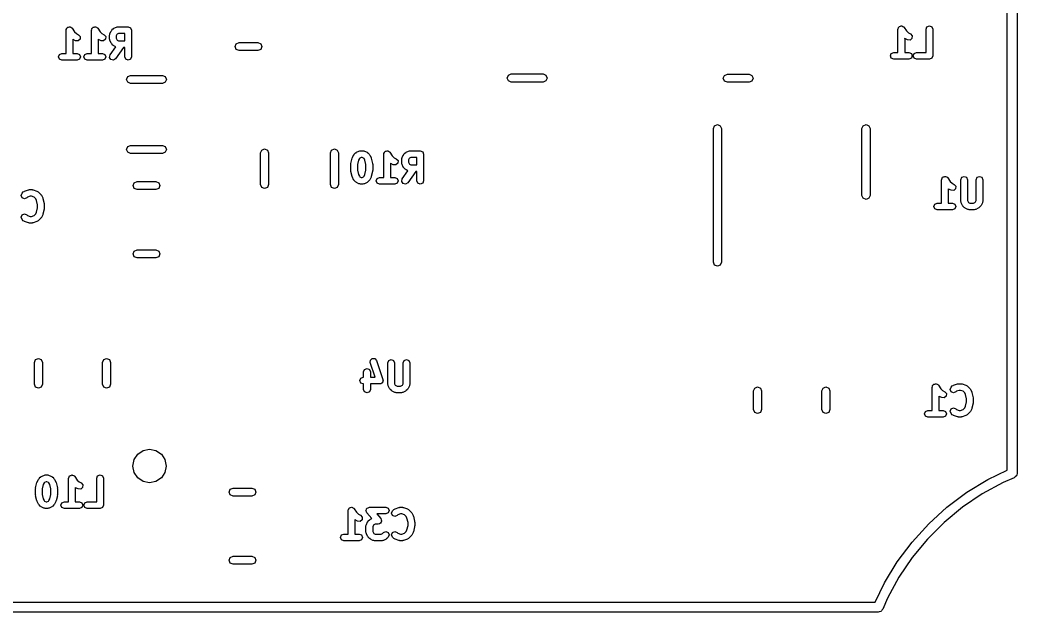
# Model space of a CAD drawing. Extents: x 88 to 118.1, y -74.2 to -40.6.
# Drawn here: x 103.21 to 118.12, y -74.19 to -65.34 of the extents above; entities that cross this region are included whole.
import ezdxf

# ---------------------------------------------------------------- set-up
doc = ezdxf.new("R2010")
doc.units = 0
doc.layers.add('BLACK', color=7, linetype='CONTINUOUS')

msp = doc.modelspace()

# ---------------------------------------------------------------- linework, layer by layer
at = {"layer": 'BLACK', "linetype": 'CONTINUOUS'}
for p, q in [((117.968, -72.07036), (117.968, -46.164038)), ((118.118, -46.1172), (118.118, -72.1172)), ((116.360359, -65.435645), (116.374641, -65.432819)), ((116.374641, -65.432819), (116.388094, -65.427247)), ((116.388094, -65.427247), (116.392849, -65.429216)), ((116.392849, -65.429216), (116.397899, -65.428218)), ((116.397899, -65.428218), (116.409996, -65.436319)), ((116.771787, -65.441892), (116.807142, -65.427247)), ((116.807142, -65.427247), (116.842497, -65.441892)), ((103.902723, -65.489647), (103.904692, -65.484891)), ((103.902723, -65.839647), (103.902723, -65.489647)), ((103.903694, -65.479842), (103.911795, -65.467744)), ((103.904692, -65.484891), (103.903694, -65.479842)), ((103.911795, -65.467744), (103.917368, -65.454292)), ((103.917368, -65.454292), (103.922123, -65.452322)), ((103.922123, -65.452322), (103.924988, -65.448045)), ((103.924988, -65.448045), (103.93927, -65.445219)), ((103.93927, -65.445219), (103.952723, -65.439647)), ((103.952723, -65.439647), (103.957478, -65.441616)), ((103.957478, -65.441616), (103.962528, -65.440618)), ((103.962528, -65.440618), (103.974625, -65.448719)), ((103.974625, -65.448719), (103.988078, -65.454292)), ((103.988078, -65.454292), (103.990047, -65.459047)), ((103.990047, -65.459047), (103.994325, -65.461912)), ((103.994325, -65.461912), (104.029674, -65.514935)), ((104.029674, -65.514935), (104.058532, -65.543793)), ((104.058532, -65.543793), (104.08937, -65.559212)), ((104.08937, -65.559212), (104.114443, -65.588122)), ((104.283675, -65.489647), (104.285644, -65.484891)), ((104.283675, -65.839647), (104.283675, -65.489647)), ((104.284646, -65.479842), (104.292747, -65.467744)), ((104.285644, -65.484891), (104.284646, -65.479842)), ((104.292747, -65.467744), (104.29832, -65.454292)), ((104.29832, -65.454292), (104.303075, -65.452322)), ((104.303075, -65.452322), (104.30594, -65.448045)), ((104.30594, -65.448045), (104.320222, -65.445219)), ((104.320222, -65.445219), (104.333675, -65.439647)), ((104.333675, -65.439647), (104.33843, -65.441616)), ((104.33843, -65.441616), (104.34348, -65.440618)), ((104.34348, -65.440618), (104.355577, -65.448719)), ((104.355577, -65.448719), (104.36903, -65.454292)), ((104.36903, -65.454292), (104.370999, -65.459047)), ((104.370999, -65.459047), (104.375277, -65.461912)), ((104.375277, -65.461912), (104.410626, -65.514935)), ((104.410626, -65.514935), (104.439484, -65.543793)), ((104.439484, -65.543793), (104.470322, -65.559212)), ((104.470322, -65.559212), (104.495395, -65.588122)), ((104.550342, -65.565838), (104.554795, -65.555085)), ((104.550342, -65.62298), (104.550342, -65.565838)), ((104.554795, -65.555085), (104.555621, -65.543477)), ((104.555621, -65.543477), (104.574669, -65.505381)), ((104.574669, -65.505381), (104.580885, -65.499989)), ((104.580885, -65.499989), (104.584035, -65.492387)), ((104.584035, -65.492387), (104.603082, -65.473339)), ((104.603082, -65.473339), (104.610685, -65.470189)), ((104.610685, -65.470189), (104.616076, -65.463974)), ((104.616076, -65.463974), (104.654171, -65.444926)), ((104.660483, -65.557358), (104.650342, -65.577641)), ((104.650342, -65.577641), (104.650342, -65.611176)), ((104.654171, -65.444926), (104.665779, -65.4441)), ((104.668055, -65.549787), (104.660483, -65.557358)), ((104.665779, -65.4441), (104.676532, -65.439647)), ((104.688335, -65.539647), (104.668055, -65.549787)), ((104.676532, -65.439647), (104.828913, -65.439647)), ((104.778913, -65.539647), (104.688335, -65.539647)), ((104.778913, -65.649171), (104.778913, -65.539647)), ((104.828913, -65.439647), (104.864268, -65.454292)), ((104.864268, -65.454292), (104.878913, -65.489647)), ((104.878913, -65.489647), (104.878913, -65.889647)), ((116.338094, -65.477247), (116.340063, -65.472491)), ((116.338094, -65.827247), (116.338094, -65.477247)), ((116.339065, -65.467442), (116.347166, -65.455344)), ((116.340063, -65.472491), (116.339065, -65.467442)), ((116.347166, -65.455344), (116.352739, -65.441892)), ((116.352739, -65.441892), (116.357494, -65.439922)), ((116.357494, -65.439922), (116.360359, -65.435645)), ((116.409996, -65.436319), (116.423449, -65.441892)), ((116.423449, -65.441892), (116.425418, -65.446647)), ((116.425418, -65.446647), (116.429696, -65.449512)), ((116.429696, -65.449512), (116.465045, -65.502535)), ((116.465045, -65.502535), (116.493903, -65.531393)), ((116.493903, -65.531393), (116.524741, -65.546812)), ((116.524741, -65.546812), (116.549814, -65.575722)), ((116.549814, -65.575722), (116.547101, -65.613894)), ((116.757142, -65.477247), (116.771787, -65.441892)), ((116.757142, -65.827247), (116.757142, -65.477247)), ((116.842497, -65.441892), (116.857142, -65.477247)), ((116.857142, -65.477247), (116.857142, -65.877247)), ((104.006553, -65.629606), (104.002723, -65.625189)), ((104.002723, -65.625189), (104.002723, -65.839647)), ((104.044648, -65.648654), (104.006553, -65.629606)), ((104.08282, -65.651367), (104.044648, -65.648654)), ((104.11173, -65.626294), (104.08282, -65.651367)), ((104.114443, -65.588122), (104.11173, -65.626294)), ((104.387505, -65.629606), (104.383675, -65.625189)), ((104.383675, -65.625189), (104.383675, -65.839647)), ((104.4256, -65.648654), (104.387505, -65.629606)), ((104.463772, -65.651367), (104.4256, -65.648654)), ((104.492682, -65.626294), (104.463772, -65.651367)), ((104.495395, -65.588122), (104.492682, -65.626294)), ((104.554795, -65.633732), (104.550342, -65.62298)), ((104.555621, -65.645341), (104.554795, -65.633732)), ((104.574669, -65.683437), (104.555621, -65.645341)), ((104.580885, -65.688828), (104.574669, -65.683437)), ((104.584035, -65.696431), (104.580885, -65.688828)), ((104.603082, -65.715479), (104.584035, -65.696431)), ((104.610685, -65.718628), (104.603082, -65.715479)), ((104.616076, -65.724844), (104.610685, -65.718628)), ((104.644664, -65.739138), (104.616076, -65.724844)), ((104.650342, -65.611176), (104.660483, -65.631459)), ((104.660483, -65.631459), (104.668055, -65.63903)), ((104.668055, -65.63903), (104.688335, -65.649171)), ((104.688335, -65.649171), (104.778913, -65.649171)), ((106.42862, -65.7372), (106.446194, -65.694774)), ((106.446194, -65.694774), (106.48862, -65.6772)), ((106.48862, -65.6772), (106.76978, -65.6772)), ((106.76978, -65.6772), (106.812206, -65.694774)), ((106.812206, -65.694774), (106.82978, -65.7372)), ((116.441924, -65.617206), (116.438094, -65.612789)), ((116.438094, -65.612789), (116.438094, -65.827247)), ((116.480019, -65.636254), (116.441924, -65.617206)), ((116.518191, -65.638967), (116.480019, -65.636254)), ((116.547101, -65.613894), (116.518191, -65.638967)), ((103.788438, -65.889647), (103.803083, -65.854292)), ((103.803083, -65.854292), (103.838438, -65.839647)), ((103.838438, -65.839647), (103.902723, -65.839647)), ((104.002723, -65.839647), (104.067009, -65.839647)), ((104.067009, -65.839647), (104.102364, -65.854292)), ((104.102364, -65.854292), (104.117009, -65.889647)), ((104.16939, -65.889647), (104.184035, -65.854292)), ((104.184035, -65.854292), (104.21939, -65.839647)), ((104.21939, -65.839647), (104.283675, -65.839647)), ((104.383675, -65.839647), (104.447961, -65.839647)), ((104.447961, -65.839647), (104.483316, -65.854292)), ((104.483316, -65.854292), (104.497961, -65.889647)), ((104.551103, -65.898336), (104.55938, -65.860974)), ((104.55938, -65.860974), (104.644664, -65.739138)), ((104.759707, -65.749171), (104.641304, -65.91832)), ((104.778913, -65.749171), (104.759707, -65.749171)), ((104.778913, -65.889647), (104.778913, -65.749171)), ((106.446194, -65.779626), (106.42862, -65.7372)), ((106.48862, -65.7972), (106.446194, -65.779626)), ((106.76978, -65.7972), (106.48862, -65.7972)), ((106.812206, -65.779626), (106.76978, -65.7972)), ((106.82978, -65.7372), (106.812206, -65.779626)), ((116.223809, -65.877247), (116.238454, -65.841892)), ((116.238454, -65.912602), (116.223809, -65.877247)), ((116.238454, -65.841892), (116.273809, -65.827247)), ((116.273809, -65.827247), (116.338094, -65.827247)), ((116.438094, -65.827247), (116.50238, -65.827247)), ((116.50238, -65.827247), (116.537735, -65.841892)), ((116.537735, -65.841892), (116.55238, -65.877247)), ((116.55238, -65.877247), (116.537735, -65.912602)), ((116.566666, -65.877247), (116.581311, -65.841892)), ((116.581311, -65.912602), (116.566666, -65.877247)), ((116.581311, -65.841892), (116.616666, -65.827247)), ((116.616666, -65.827247), (116.757142, -65.827247)), ((116.857142, -65.877247), (116.842497, -65.912602)), ((103.803083, -65.925002), (103.788438, -65.889647)), ((103.838438, -65.939647), (103.803083, -65.925002)), ((103.952723, -65.939647), (103.838438, -65.939647)), ((104.067009, -65.939647), (103.952723, -65.939647)), ((104.102364, -65.925002), (104.067009, -65.939647)), ((104.117009, -65.889647), (104.102364, -65.925002)), ((104.184035, -65.925002), (104.16939, -65.889647)), ((104.21939, -65.939647), (104.184035, -65.925002)), ((104.333675, -65.939647), (104.21939, -65.939647)), ((104.447961, -65.939647), (104.333675, -65.939647)), ((104.483316, -65.925002), (104.447961, -65.939647)), ((104.497961, -65.889647), (104.483316, -65.925002)), ((104.571669, -65.930609), (104.551103, -65.898336)), ((104.609031, -65.938886), (104.571669, -65.930609)), ((104.641304, -65.91832), (104.609031, -65.938886)), ((104.793558, -65.925002), (104.778913, -65.889647)), ((104.828913, -65.939647), (104.793558, -65.925002)), ((104.864268, -65.925002), (104.828913, -65.939647)), ((104.878913, -65.889647), (104.864268, -65.925002)), ((116.273809, -65.927247), (116.238454, -65.912602)), ((116.388094, -65.927247), (116.273809, -65.927247)), ((116.50238, -65.927247), (116.388094, -65.927247)), ((116.537735, -65.912602), (116.50238, -65.927247)), ((116.616666, -65.927247), (116.581311, -65.912602)), ((116.807142, -65.927247), (116.616666, -65.927247)), ((116.842497, -65.912602), (116.807142, -65.927247)), ((104.825516, -66.186274), (104.867942, -66.1687)), ((104.867942, -66.1687), (105.342458, -66.1687)), ((105.342458, -66.1687), (105.384884, -66.186274)), ((110.497542, -66.2069), (110.515116, -66.164474)), ((110.515116, -66.164474), (110.557542, -66.1469)), ((110.557542, -66.1469), (111.032058, -66.1469)), ((111.032058, -66.1469), (111.074484, -66.164474)), ((111.074484, -66.164474), (111.092058, -66.2069)), ((113.727221, -66.21), (113.744795, -66.167574)), ((113.744795, -66.167574), (113.787221, -66.15)), ((113.787221, -66.15), (114.112779, -66.15)), ((114.112779, -66.15), (114.155205, -66.167574)), ((114.155205, -66.167574), (114.172779, -66.21)), ((104.807942, -66.2287), (104.825516, -66.186274)), ((104.825516, -66.271126), (104.807942, -66.2287)), ((104.867942, -66.2887), (104.825516, -66.271126)), ((105.342458, -66.2887), (104.867942, -66.2887)), ((105.384884, -66.271126), (105.342458, -66.2887)), ((105.384884, -66.186274), (105.402458, -66.2287)), ((105.402458, -66.2287), (105.384884, -66.271126)), ((110.515116, -66.249326), (110.497542, -66.2069)), ((110.557542, -66.2669), (110.515116, -66.249326)), ((111.032058, -66.2669), (110.557542, -66.2669)), ((111.074484, -66.249326), (111.032058, -66.2669)), ((111.092058, -66.2069), (111.074484, -66.249326)), ((113.744795, -66.252426), (113.727221, -66.21)), ((113.787221, -66.27), (113.744795, -66.252426)), ((114.112779, -66.27), (113.787221, -66.27)), ((114.155205, -66.252426), (114.112779, -66.27)), ((114.172779, -66.21), (114.155205, -66.252426)), ((113.58, -66.9625), (113.597574, -66.920074)), ((113.597574, -66.920074), (113.64, -66.9025)), ((113.64, -66.9025), (113.682426, -66.920074)), ((113.682426, -66.920074), (113.7, -66.9625)), ((115.8, -66.9625), (115.817574, -66.920074)), ((115.817574, -66.920074), (115.86, -66.9025)), ((115.86, -66.9025), (115.902426, -66.920074)), ((115.902426, -66.920074), (115.92, -66.9625)), ((113.58, -68.9625), (113.58, -66.9625)), ((113.7, -66.9625), (113.7, -68.9625)), ((115.8, -67.9625), (115.8, -66.9625)), ((115.92, -66.9625), (115.92, -67.9625)), ((104.825516, -67.231274), (104.867942, -67.2137)), ((104.867942, -67.2137), (105.342458, -67.2137)), ((105.342458, -67.2137), (105.384884, -67.231274)), ((104.807942, -67.2737), (104.825516, -67.231274)), ((104.825516, -67.316126), (104.807942, -67.2737)), ((104.867942, -67.3337), (104.825516, -67.316126)), ((105.342458, -67.3337), (104.867942, -67.3337)), ((105.384884, -67.316126), (105.342458, -67.3337)), ((105.384884, -67.231274), (105.402458, -67.2737)), ((105.402458, -67.2737), (105.384884, -67.316126)), ((106.8087, -67.326742), (106.826274, -67.284316)), ((106.8087, -67.801258), (106.8087, -67.326742)), ((106.826274, -67.284316), (106.8687, -67.266742)), ((106.8687, -67.266742), (106.911126, -67.284316)), ((106.911126, -67.284316), (106.9287, -67.326742)), ((106.9287, -67.326742), (106.9287, -67.801258)), ((107.8537, -67.326742), (107.871274, -67.284316)), ((107.8537, -67.801258), (107.8537, -67.326742)), ((107.871274, -67.284316), (107.9137, -67.266742)), ((107.9137, -67.266742), (107.956126, -67.284316)), ((107.956126, -67.284316), (107.9737, -67.326742)), ((107.9737, -67.326742), (107.9737, -67.801258)), ((108.181564, -67.397677), (108.200612, -67.359581)), ((108.200612, -67.359581), (108.206828, -67.354189)), ((108.206828, -67.354189), (108.209978, -67.346587)), ((108.209978, -67.346587), (108.229025, -67.327539)), ((108.229025, -67.327539), (108.236628, -67.324389)), ((108.236628, -67.324389), (108.242019, -67.318174)), ((108.242019, -67.318174), (108.280116, -67.299125)), ((108.280116, -67.299125), (108.291725, -67.2983)), ((108.291725, -67.2983), (108.302476, -67.293847)), ((108.302476, -67.293847), (108.340571, -67.293847)), ((108.340571, -67.293847), (108.351323, -67.2983)), ((108.351323, -67.2983), (108.362932, -67.299126)), ((108.362932, -67.299126), (108.401027, -67.318174)), ((108.401027, -67.318174), (108.406418, -67.32439)), ((108.406418, -67.32439), (108.41402, -67.327539)), ((108.41402, -67.327539), (108.433068, -67.346586)), ((108.433068, -67.346586), (108.436217, -67.354188)), ((108.436217, -67.354188), (108.442436, -67.359582)), ((108.442436, -67.359582), (108.461483, -67.397678)), ((108.652475, -67.343847), (108.654444, -67.339091)), ((108.652475, -67.693847), (108.652475, -67.343847)), ((108.653446, -67.334042), (108.661547, -67.321944)), ((108.654444, -67.339091), (108.653446, -67.334042)), ((108.661547, -67.321944), (108.66712, -67.308492)), ((108.66712, -67.308492), (108.671875, -67.306522)), ((108.671875, -67.306522), (108.67474, -67.302245)), ((108.67474, -67.302245), (108.689022, -67.299419)), ((108.689022, -67.299419), (108.702475, -67.293847)), ((108.702475, -67.293847), (108.70723, -67.295816)), ((108.70723, -67.295816), (108.71228, -67.294818)), ((108.71228, -67.294818), (108.724377, -67.302919)), ((108.724377, -67.302919), (108.73783, -67.308492)), ((108.73783, -67.308492), (108.739799, -67.313247)), ((108.739799, -67.313247), (108.744077, -67.316112)), ((108.744077, -67.316112), (108.779426, -67.369135)), ((108.779426, -67.369135), (108.808284, -67.397993)), ((108.924421, -67.397677), (108.943469, -67.359581)), ((108.943469, -67.359581), (108.949685, -67.354189)), ((108.949685, -67.354189), (108.952835, -67.346587)), ((108.952835, -67.346587), (108.971882, -67.327539)), ((108.971882, -67.327539), (108.979485, -67.324389)), ((108.979485, -67.324389), (108.984876, -67.318174)), ((108.984876, -67.318174), (109.022971, -67.299126)), ((109.022971, -67.299126), (109.034579, -67.2983)), ((109.034579, -67.2983), (109.045332, -67.293847)), ((109.045332, -67.293847), (109.197713, -67.293847)), ((109.197713, -67.293847), (109.233068, -67.308492)), ((109.233068, -67.308492), (109.247713, -67.343847)), ((109.247713, -67.343847), (109.247713, -67.743847)), ((108.157238, -67.496228), (108.159664, -67.490371)), ((108.157238, -67.591466), (108.157238, -67.496228)), ((108.158731, -67.484102), (108.177778, -67.407911)), ((108.159664, -67.490371), (108.158731, -67.484102)), ((108.177778, -67.407911), (108.181161, -67.403345)), ((108.181161, -67.403345), (108.181564, -67.397677)), ((108.27346, -67.43749), (108.257238, -67.502381)), ((108.257238, -67.502381), (108.257238, -67.585312)), ((108.286426, -67.411558), (108.27346, -67.43749)), ((108.293998, -67.403987), (108.286426, -67.411558)), ((108.314279, -67.393847), (108.293998, -67.403987)), ((108.328768, -67.393847), (108.314279, -67.393847)), ((108.349048, -67.403987), (108.328768, -67.393847)), ((108.35662, -67.411559), (108.349048, -67.403987)), ((108.369585, -67.43749), (108.35662, -67.411559)), ((108.385809, -67.502383), (108.369585, -67.43749)), ((108.385809, -67.58531), (108.385809, -67.502383)), ((108.461483, -67.397678), (108.461885, -67.403346)), ((108.461885, -67.403346), (108.465268, -67.407911)), ((108.465268, -67.407911), (108.484316, -67.484101)), ((108.484316, -67.484101), (108.483382, -67.490371)), ((108.483382, -67.490371), (108.485809, -67.496228)), ((108.485809, -67.496228), (108.485809, -67.591466)), ((108.756305, -67.483806), (108.752475, -67.479389)), ((108.752475, -67.479389), (108.752475, -67.693847)), ((108.7944, -67.502854), (108.756305, -67.483806)), ((108.832572, -67.505567), (108.7944, -67.502854)), ((108.808284, -67.397993), (108.839122, -67.413412)), ((108.861482, -67.480494), (108.832572, -67.505567)), ((108.839122, -67.413412), (108.864195, -67.442322)), ((108.864195, -67.442322), (108.861482, -67.480494)), ((108.919142, -67.420038), (108.923595, -67.409285)), ((108.919142, -67.47718), (108.919142, -67.420038)), ((108.923595, -67.487932), (108.919142, -67.47718)), ((108.923595, -67.409285), (108.924421, -67.397677)), ((108.924421, -67.499541), (108.923595, -67.487932)), ((108.943469, -67.537637), (108.924421, -67.499541)), ((109.029283, -67.411558), (109.019142, -67.431841)), ((109.019142, -67.431841), (109.019142, -67.465376)), ((109.019142, -67.465376), (109.029283, -67.485659)), ((109.036855, -67.403987), (109.029283, -67.411558)), ((109.029283, -67.485659), (109.036855, -67.49323)), ((109.057135, -67.393847), (109.036855, -67.403987)), ((109.036855, -67.49323), (109.057135, -67.503371)), ((109.147713, -67.393847), (109.057135, -67.393847)), ((109.057135, -67.503371), (109.147713, -67.503371)), ((109.147713, -67.503371), (109.147713, -67.393847)), ((108.159664, -67.597322), (108.157238, -67.591466)), ((108.158731, -67.603592), (108.159664, -67.597322)), ((108.177778, -67.679784), (108.158731, -67.603592)), ((108.257238, -67.585312), (108.27346, -67.650204)), ((108.27346, -67.650204), (108.286425, -67.676134)), ((108.356619, -67.676136), (108.369585, -67.650204)), ((108.369585, -67.650204), (108.385809, -67.58531)), ((108.484316, -67.603593), (108.465268, -67.679784)), ((108.485809, -67.591466), (108.483382, -67.597322)), ((108.483382, -67.597322), (108.484316, -67.603593)), ((108.92818, -67.715174), (109.013464, -67.593338)), ((108.949685, -67.543028), (108.943469, -67.537637)), ((108.952835, -67.550631), (108.949685, -67.543028)), ((108.971882, -67.569679), (108.952835, -67.550631)), ((108.979485, -67.572828), (108.971882, -67.569679)), ((108.984876, -67.579044), (108.979485, -67.572828)), ((109.013464, -67.593338), (108.984876, -67.579044)), ((109.128507, -67.603371), (109.010104, -67.77252)), ((109.147713, -67.603371), (109.128507, -67.603371)), ((109.147713, -67.743847), (109.147713, -67.603371)), ((104.90462, -67.816), (104.922194, -67.773574)), ((104.922194, -67.858426), (104.90462, -67.816)), ((104.922194, -67.773574), (104.96462, -67.756)), ((104.96462, -67.756), (105.24578, -67.756)), ((105.24578, -67.756), (105.288206, -67.773574)), ((105.288206, -67.773574), (105.30578, -67.816)), ((105.30578, -67.816), (105.288206, -67.858426)), ((106.826274, -67.843684), (106.8087, -67.801258)), ((106.9287, -67.801258), (106.911126, -67.843684)), ((107.871274, -67.843684), (107.8537, -67.801258)), ((107.9737, -67.801258), (107.956126, -67.843684)), ((108.181161, -67.684349), (108.177778, -67.679784)), ((108.181564, -67.690018), (108.181161, -67.684349)), ((108.200612, -67.728113), (108.181564, -67.690018)), ((108.206828, -67.733504), (108.200612, -67.728113)), ((108.209977, -67.741106), (108.206828, -67.733504)), ((108.229024, -67.760154), (108.209977, -67.741106)), ((108.236626, -67.763303), (108.229024, -67.760154)), ((108.24202, -67.769522), (108.236626, -67.763303)), ((108.280116, -67.788569), (108.24202, -67.769522)), ((108.291724, -67.789393), (108.280116, -67.788569)), ((108.286425, -67.676134), (108.293997, -67.683706)), ((108.302476, -67.793847), (108.291724, -67.789393)), ((108.293997, -67.683706), (108.314279, -67.693847)), ((108.340571, -67.793847), (108.302476, -67.793847)), ((108.314279, -67.693847), (108.328768, -67.693847)), ((108.328768, -67.693847), (108.349048, -67.683707)), ((108.351321, -67.789393), (108.340571, -67.793847)), ((108.349048, -67.683707), (108.356619, -67.676136)), ((108.362931, -67.788569), (108.351321, -67.789393)), ((108.401026, -67.769522), (108.362931, -67.788569)), ((108.406418, -67.763304), (108.401026, -67.769522)), ((108.414021, -67.760155), (108.406418, -67.763304)), ((108.433069, -67.741107), (108.414021, -67.760155)), ((108.436217, -67.733504), (108.433069, -67.741107)), ((108.442436, -67.728112), (108.436217, -67.733504)), ((108.461482, -67.690017), (108.442436, -67.728112)), ((108.461884, -67.68435), (108.461482, -67.690017)), ((108.465268, -67.679784), (108.461884, -67.68435)), ((108.53819, -67.743847), (108.552835, -67.708492)), ((108.552835, -67.779202), (108.53819, -67.743847)), ((108.552835, -67.708492), (108.58819, -67.693847)), ((108.58819, -67.793847), (108.552835, -67.779202)), ((108.58819, -67.693847), (108.652475, -67.693847)), ((108.702475, -67.793847), (108.58819, -67.793847)), ((108.816761, -67.793847), (108.702475, -67.793847)), ((108.752475, -67.693847), (108.816761, -67.693847)), ((108.816761, -67.693847), (108.852116, -67.708492)), ((108.852116, -67.779202), (108.816761, -67.793847)), ((108.852116, -67.708492), (108.866761, -67.743847)), ((108.866761, -67.743847), (108.852116, -67.779202)), ((108.919903, -67.752536), (108.92818, -67.715174)), ((108.940469, -67.784809), (108.919903, -67.752536)), ((108.977831, -67.793086), (108.940469, -67.784809)), ((109.010104, -67.77252), (108.977831, -67.793086)), ((109.162358, -67.779202), (109.147713, -67.743847)), ((109.197713, -67.793847), (109.162358, -67.779202)), ((109.233068, -67.779202), (109.197713, -67.793847)), ((109.247713, -67.743847), (109.233068, -67.779202)), ((116.990475, -67.727247), (116.992444, -67.722491)), ((116.990475, -68.077247), (116.990475, -67.727247)), ((116.991446, -67.717442), (116.999547, -67.705344)), ((116.992444, -67.722491), (116.991446, -67.717442)), ((116.999547, -67.705344), (117.00512, -67.691892)), ((117.00512, -67.691892), (117.009875, -67.689922)), ((117.009875, -67.689922), (117.01274, -67.685645)), ((117.01274, -67.685645), (117.027022, -67.682819)), ((117.027022, -67.682819), (117.040475, -67.677247)), ((117.040475, -67.677247), (117.04523, -67.679216)), ((117.04523, -67.679216), (117.05028, -67.678218)), ((117.05028, -67.678218), (117.062377, -67.686319)), ((117.062377, -67.686319), (117.07583, -67.691892)), ((117.07583, -67.691892), (117.077799, -67.696647)), ((117.077799, -67.696647), (117.082077, -67.699512)), ((117.082077, -67.699512), (117.117426, -67.752535)), ((117.117426, -67.752535), (117.146284, -67.781393)), ((117.146284, -67.781393), (117.177122, -67.796812)), ((117.177122, -67.796812), (117.202195, -67.825722)), ((117.27619, -67.727247), (117.290835, -67.691892)), ((117.27619, -68.051057), (117.27619, -67.727247)), ((117.290835, -67.691892), (117.32619, -67.677247)), ((117.32619, -67.677247), (117.361545, -67.691892)), ((117.361545, -67.691892), (117.37619, -67.727247)), ((117.37619, -67.727247), (117.37619, -68.039253)), ((117.504761, -67.727247), (117.519406, -67.691892)), ((117.504761, -68.039253), (117.504761, -67.727247)), ((117.519406, -67.691892), (117.554761, -67.677247)), ((117.554761, -67.677247), (117.590116, -67.691892)), ((117.590116, -67.691892), (117.604761, -67.727247)), ((117.604761, -67.727247), (117.604761, -68.051057)), ((103.229542, -67.963541), (103.244188, -67.928186)), ((103.244186, -67.998896), (103.229542, -67.963541)), ((103.244188, -67.928186), (103.263235, -67.909139)), ((103.263235, -67.909139), (103.273986, -67.904686)), ((103.273986, -67.904686), (103.282778, -67.897061)), ((103.282778, -67.897061), (103.33992, -67.878013)), ((103.33992, -67.878013), (103.348128, -67.878596)), ((103.348128, -67.878596), (103.355732, -67.875447)), ((103.355732, -67.875447), (103.393828, -67.875447)), ((103.393828, -67.875447), (103.401431, -67.878596)), ((103.401431, -67.878596), (103.40964, -67.878013)), ((103.40964, -67.878013), (103.466783, -67.897061)), ((103.466783, -67.897061), (103.475574, -67.904686)), ((103.475574, -67.904686), (103.486326, -67.90914)), ((103.486326, -67.90914), (103.524421, -67.947234)), ((103.524421, -67.947234), (103.52757, -67.954837)), ((103.52757, -67.954837), (103.533788, -67.96023)), ((103.533788, -67.96023), (103.552834, -67.998325)), ((104.96462, -67.876), (104.922194, -67.858426)), ((105.24578, -67.876), (104.96462, -67.876)), ((105.288206, -67.858426), (105.24578, -67.876)), ((106.8687, -67.861258), (106.826274, -67.843684)), ((106.911126, -67.843684), (106.8687, -67.861258)), ((107.9137, -67.861258), (107.871274, -67.843684)), ((107.956126, -67.843684), (107.9137, -67.861258)), ((115.817574, -68.004926), (115.8, -67.9625)), ((115.92, -67.9625), (115.902426, -68.004926)), ((117.094305, -67.867206), (117.090475, -67.862789)), ((117.090475, -67.862789), (117.090475, -68.077247)), ((117.1324, -67.886254), (117.094305, -67.867206)), ((117.170572, -67.888967), (117.1324, -67.886254)), ((117.199482, -67.863894), (117.170572, -67.888967)), ((117.202195, -67.825722), (117.199482, -67.863894)), ((103.279541, -68.013542), (103.244186, -67.998896)), ((103.314896, -67.998898), (103.279541, -68.013542)), ((103.325597, -67.988197), (103.314896, -67.998898)), ((103.363846, -67.975447), (103.325597, -67.988197)), ((103.385714, -67.975447), (103.363846, -67.975447)), ((103.423962, -67.988196), (103.385714, -67.975447)), ((103.447972, -68.012207), (103.423962, -67.988196)), ((103.460937, -68.038137), (103.447972, -68.012207)), ((103.477161, -68.103031), (103.460937, -68.038137)), ((103.477161, -68.147863), (103.477161, -68.103031)), ((103.552834, -67.998325), (103.553236, -68.003991)), ((103.553236, -68.003991), (103.55662, -68.008558)), ((103.55662, -68.008558), (103.575668, -68.084749)), ((103.575668, -68.084749), (103.574734, -68.091019)), ((103.574734, -68.091019), (103.577161, -68.096876)), ((103.577161, -68.096876), (103.577161, -68.154019)), ((115.86, -68.0225), (115.817574, -68.004926)), ((115.902426, -68.004926), (115.86, -68.0225)), ((116.87619, -68.127247), (116.890835, -68.091892)), ((116.890835, -68.091892), (116.92619, -68.077247)), ((116.92619, -68.077247), (116.990475, -68.077247)), ((117.090475, -68.077247), (117.154761, -68.077247)), ((117.154761, -68.077247), (117.190116, -68.091892)), ((117.190116, -68.091892), (117.204761, -68.127247)), ((117.280643, -68.061809), (117.27619, -68.051057)), ((117.281469, -68.073418), (117.280643, -68.061809)), ((117.300517, -68.111513), (117.281469, -68.073418)), ((117.306733, -68.116904), (117.300517, -68.111513)), ((117.37619, -68.039253), (117.38633, -68.059534)), ((117.38633, -68.059534), (117.393902, -68.067106)), ((117.393902, -68.067106), (117.414184, -68.077247)), ((117.414184, -68.077247), (117.466768, -68.077247)), ((117.466768, -68.077247), (117.487048, -68.067107)), ((117.487048, -68.067107), (117.494619, -68.059536)), ((117.494619, -68.059536), (117.504761, -68.039253)), ((117.580436, -68.111512), (117.574217, -68.116904)), ((117.599482, -68.073417), (117.580436, -68.111512)), ((117.600306, -68.06181), (117.599482, -68.073417)), ((117.604761, -68.051057), (117.600306, -68.06181)), ((103.229542, -68.287352), (103.244187, -68.251997)), ((103.244187, -68.251997), (103.279542, -68.237352)), ((103.279542, -68.237352), (103.314897, -68.251997)), ((103.314897, -68.251997), (103.325598, -68.262698)), ((103.325598, -68.262698), (103.363845, -68.275447)), ((103.385715, -68.275447), (103.42396, -68.262698)), ((103.42396, -68.262698), (103.447972, -68.238686)), ((103.447972, -68.238686), (103.460937, -68.212756)), ((103.460937, -68.212756), (103.477161, -68.147863)), ((103.552834, -68.252569), (103.533788, -68.290664)), ((103.553236, -68.246902), (103.552834, -68.252569)), ((103.55662, -68.242336), (103.553236, -68.246902)), ((103.575668, -68.166146), (103.55662, -68.242336)), ((103.577161, -68.154019), (103.574734, -68.159875)), ((103.574734, -68.159875), (103.575668, -68.166146)), ((116.890835, -68.162602), (116.87619, -68.127247)), ((116.92619, -68.177247), (116.890835, -68.162602)), ((117.040475, -68.177247), (116.92619, -68.177247)), ((117.154761, -68.177247), (117.040475, -68.177247)), ((117.190116, -68.162602), (117.154761, -68.177247)), ((117.204761, -68.127247), (117.190116, -68.162602)), ((117.309882, -68.124506), (117.306733, -68.116904)), ((117.328929, -68.143554), (117.309882, -68.124506)), ((117.336531, -68.146703), (117.328929, -68.143554)), ((117.341925, -68.152922), (117.336531, -68.146703)), ((117.38002, -68.171968), (117.341925, -68.152922)), ((117.391626, -68.172792), (117.38002, -68.171968)), ((117.40238, -68.177247), (117.391626, -68.172792)), ((117.478571, -68.177247), (117.40238, -68.177247)), ((117.489321, -68.172793), (117.478571, -68.177247)), ((117.500931, -68.171969), (117.489321, -68.172793)), ((117.539026, -68.152922), (117.500931, -68.171969)), ((117.544418, -68.146704), (117.539026, -68.152922)), ((117.552021, -68.143555), (117.544418, -68.146704)), ((117.571069, -68.124507), (117.552021, -68.143555)), ((117.574217, -68.116904), (117.571069, -68.124507)), ((103.244187, -68.322707), (103.229542, -68.287352)), ((103.263235, -68.341755), (103.244187, -68.322707)), ((103.273986, -68.346208), (103.263235, -68.341755)), ((103.282779, -68.353834), (103.273986, -68.346208)), ((103.339921, -68.372881), (103.282779, -68.353834)), ((103.348129, -68.372297), (103.339921, -68.372881)), ((103.355732, -68.375447), (103.348129, -68.372297)), ((103.393828, -68.375447), (103.355732, -68.375447)), ((103.363845, -68.275447), (103.385715, -68.275447)), ((103.40143, -68.372297), (103.393828, -68.375447)), ((103.409639, -68.372881), (103.40143, -68.372297)), ((103.466782, -68.353834), (103.409639, -68.372881)), ((103.475573, -68.346209), (103.466782, -68.353834)), ((103.486327, -68.341755), (103.475573, -68.346209)), ((103.524422, -68.303659), (103.486327, -68.341755)), ((103.52757, -68.296056), (103.524422, -68.303659)), ((103.533788, -68.290664), (103.52757, -68.296056)), ((104.90462, -68.836), (104.922194, -68.793574)), ((104.922194, -68.878426), (104.90462, -68.836)), ((104.922194, -68.793574), (104.96462, -68.776)), ((104.96462, -68.776), (105.24578, -68.776)), ((105.24578, -68.776), (105.288206, -68.793574)), ((105.288206, -68.793574), (105.30578, -68.836)), ((105.30578, -68.836), (105.288206, -68.878426)), ((104.96462, -68.896), (104.922194, -68.878426)), ((105.24578, -68.896), (104.96462, -68.896)), ((105.288206, -68.878426), (105.24578, -68.896)), ((113.597574, -69.004926), (113.58, -68.9625)), ((113.64, -69.0225), (113.597574, -69.004926)), ((113.682426, -69.004926), (113.64, -69.0225)), ((113.7, -68.9625), (113.682426, -69.004926)), ((103.429, -70.459221), (103.446574, -70.416795)), ((103.429, -70.784779), (103.429, -70.459221)), ((103.446574, -70.416795), (103.489, -70.399221)), ((103.489, -70.399221), (103.531426, -70.416795)), ((103.531426, -70.416795), (103.549, -70.459221)), ((103.549, -70.459221), (103.549, -70.784779)), ((104.449, -70.459221), (104.466574, -70.416795)), ((104.449, -70.784779), (104.449, -70.459221)), ((104.466574, -70.416795), (104.509, -70.399221)), ((104.509, -70.399221), (104.551426, -70.416795)), ((104.551426, -70.416795), (104.569, -70.459221)), ((104.569, -70.459221), (104.569, -70.784779)), ((108.448689, -70.462211), (108.451402, -70.42404)), ((108.52199, -70.682114), (108.448689, -70.462211)), ((108.451402, -70.42404), (108.480312, -70.398966)), ((108.480312, -70.398966), (108.518483, -70.401679)), ((108.518483, -70.401679), (108.543557, -70.430589)), ((108.543557, -70.430589), (108.638795, -70.716303)), ((108.71279, -70.465447), (108.727435, -70.430092)), ((108.71279, -70.789257), (108.71279, -70.465447)), ((108.727435, -70.430092), (108.76279, -70.415447)), ((108.76279, -70.415447), (108.798145, -70.430092)), ((108.798145, -70.430092), (108.81279, -70.465447)), ((108.81279, -70.465447), (108.81279, -70.777453)), ((108.941361, -70.465447), (108.956006, -70.430092)), ((108.941361, -70.777453), (108.941361, -70.465447)), ((108.956006, -70.430092), (108.991361, -70.415447)), ((108.991361, -70.415447), (109.026716, -70.430092)), ((109.026716, -70.430092), (109.041361, -70.465447)), ((109.041361, -70.465447), (109.041361, -70.789257)), ((108.350885, -70.59878), (108.36553, -70.563425)), ((108.350885, -70.682114), (108.350885, -70.59878)), ((108.36553, -70.563425), (108.400885, -70.54878)), ((108.400885, -70.54878), (108.43624, -70.563425)), ((108.43624, -70.563425), (108.450885, -70.59878)), ((108.450885, -70.59878), (108.450885, -70.682114)), ((103.446574, -70.827205), (103.429, -70.784779)), ((103.549, -70.784779), (103.531426, -70.827205)), ((104.466574, -70.827205), (104.449, -70.784779)), ((104.569, -70.784779), (104.551426, -70.827205)), ((108.293742, -70.732114), (108.308387, -70.696759)), ((108.308387, -70.767469), (108.293742, -70.732114)), ((108.308387, -70.696759), (108.343742, -70.682114)), ((108.343742, -70.782114), (108.308387, -70.767469)), ((108.343742, -70.682114), (108.350885, -70.682114)), ((108.350885, -70.782114), (108.343742, -70.782114)), ((108.350885, -70.865447), (108.350885, -70.782114)), ((108.450885, -70.682114), (108.52199, -70.682114)), ((108.591361, -70.782114), (108.450885, -70.782114)), ((108.450885, -70.782114), (108.450885, -70.865447)), ((108.598964, -70.778964), (108.591361, -70.782114)), ((108.607172, -70.779548), (108.598964, -70.778964)), ((108.615963, -70.771922), (108.607172, -70.779548)), ((108.626716, -70.767469), (108.615963, -70.771922)), ((108.629865, -70.759865), (108.626716, -70.767469)), ((108.636082, -70.754474), (108.629865, -70.759865)), ((108.636906, -70.742866), (108.636082, -70.754474)), ((108.641361, -70.732114), (108.636906, -70.742866)), ((108.638795, -70.716303), (108.638211, -70.72451)), ((108.638211, -70.72451), (108.641361, -70.732114)), ((108.717243, -70.800009), (108.71279, -70.789257)), ((108.81279, -70.777453), (108.82293, -70.797734)), ((108.82293, -70.797734), (108.830502, -70.805306)), ((108.923648, -70.805307), (108.931219, -70.797736)), ((108.931219, -70.797736), (108.941361, -70.777453)), ((109.041361, -70.789257), (109.036906, -70.80001)), ((116.859071, -70.805344), (116.864644, -70.791892)), ((116.864644, -70.791892), (116.869399, -70.789922)), ((116.869399, -70.789922), (116.872264, -70.785645)), ((116.872264, -70.785645), (116.886546, -70.782819)), ((116.886546, -70.782819), (116.899999, -70.777247)), ((116.899999, -70.777247), (116.904754, -70.779216)), ((116.904754, -70.779216), (116.909804, -70.778218)), ((116.909804, -70.778218), (116.921901, -70.786319)), ((116.921901, -70.786319), (116.935354, -70.791892)), ((116.935354, -70.791892), (116.937323, -70.796647)), ((116.937323, -70.796647), (116.941601, -70.799512)), ((117.16111, -70.806486), (117.169902, -70.798861)), ((117.169902, -70.798861), (117.227044, -70.779813)), ((117.227044, -70.779813), (117.235252, -70.780396)), ((117.235252, -70.780396), (117.242856, -70.777247)), ((117.242856, -70.777247), (117.280952, -70.777247)), ((117.280952, -70.777247), (117.288555, -70.780396)), ((117.288555, -70.780396), (117.296764, -70.779813)), ((117.296764, -70.779813), (117.353907, -70.798861)), ((117.353907, -70.798861), (117.362698, -70.806486)), ((103.489, -70.844779), (103.446574, -70.827205)), ((103.531426, -70.827205), (103.489, -70.844779)), ((104.509, -70.844779), (104.466574, -70.827205)), ((104.551426, -70.827205), (104.509, -70.844779)), ((108.36553, -70.900802), (108.350885, -70.865447)), ((108.400885, -70.915447), (108.36553, -70.900802)), ((108.43624, -70.900802), (108.400885, -70.915447)), ((108.450885, -70.865447), (108.43624, -70.900802)), ((108.718069, -70.811618), (108.717243, -70.800009)), ((108.737117, -70.849713), (108.718069, -70.811618)), ((108.743333, -70.855104), (108.737117, -70.849713)), ((108.746482, -70.862706), (108.743333, -70.855104)), ((108.765529, -70.881754), (108.746482, -70.862706)), ((108.773131, -70.884903), (108.765529, -70.881754)), ((108.778525, -70.891122), (108.773131, -70.884903)), ((108.81662, -70.910168), (108.778525, -70.891122)), ((108.828226, -70.910992), (108.81662, -70.910168)), ((108.83898, -70.915447), (108.828226, -70.910992)), ((108.830502, -70.805306), (108.850784, -70.815447)), ((108.915171, -70.915447), (108.83898, -70.915447)), ((108.850784, -70.815447), (108.903368, -70.815447)), ((108.903368, -70.815447), (108.923648, -70.805307)), ((108.925921, -70.910993), (108.915171, -70.915447)), ((108.937531, -70.910169), (108.925921, -70.910993)), ((108.975626, -70.891122), (108.937531, -70.910169)), ((108.981018, -70.884904), (108.975626, -70.891122)), ((108.988621, -70.881755), (108.981018, -70.884904)), ((109.007669, -70.862707), (108.988621, -70.881755)), ((109.010817, -70.855104), (109.007669, -70.862707)), ((109.017036, -70.849712), (109.010817, -70.855104)), ((109.036082, -70.811617), (109.017036, -70.849712)), ((109.036906, -70.80001), (109.036082, -70.811617)), ((114.18, -70.88442), (114.197574, -70.841994)), ((114.18, -71.16558), (114.18, -70.88442)), ((114.197574, -70.841994), (114.24, -70.82442)), ((114.24, -70.82442), (114.282426, -70.841994)), ((114.282426, -70.841994), (114.3, -70.88442)), ((114.3, -70.88442), (114.3, -71.16558)), ((115.2, -70.88442), (115.217574, -70.841994)), ((115.2, -71.16558), (115.2, -70.88442)), ((115.217574, -70.841994), (115.26, -70.82442)), ((115.26, -70.82442), (115.302426, -70.841994)), ((115.302426, -70.841994), (115.32, -70.88442)), ((115.32, -70.88442), (115.32, -71.16558)), ((116.849999, -70.827247), (116.851968, -70.822491)), ((116.849999, -71.177247), (116.849999, -70.827247)), ((116.85097, -70.817442), (116.859071, -70.805344)), ((116.851968, -70.822491), (116.85097, -70.817442)), ((116.941601, -70.799512), (116.97695, -70.852535)), ((116.97695, -70.852535), (117.005808, -70.881393)), ((117.005808, -70.881393), (117.036646, -70.896812)), ((117.036646, -70.896812), (117.061719, -70.925722)), ((117.061719, -70.925722), (117.059006, -70.963894)), ((117.116666, -70.865341), (117.131312, -70.829986)), ((117.13131, -70.900696), (117.116666, -70.865341)), ((117.166665, -70.915342), (117.13131, -70.900696)), ((117.131312, -70.829986), (117.150359, -70.810939)), ((117.150359, -70.810939), (117.16111, -70.806486)), ((117.20202, -70.900698), (117.166665, -70.915342)), ((117.212721, -70.889997), (117.20202, -70.900698)), ((117.25097, -70.877247), (117.212721, -70.889997)), ((117.272838, -70.877247), (117.25097, -70.877247)), ((117.311086, -70.889996), (117.272838, -70.877247)), ((117.335096, -70.914007), (117.311086, -70.889996)), ((117.348061, -70.939937), (117.335096, -70.914007)), ((117.364285, -71.004831), (117.348061, -70.939937)), ((117.362698, -70.806486), (117.37345, -70.81094)), ((117.37345, -70.81094), (117.411545, -70.849034)), ((117.411545, -70.849034), (117.414694, -70.856637)), ((117.414694, -70.856637), (117.420912, -70.86203)), ((117.420912, -70.86203), (117.439958, -70.900125)), ((117.439958, -70.900125), (117.44036, -70.905791)), ((117.44036, -70.905791), (117.443744, -70.910358)), ((117.443744, -70.910358), (117.462792, -70.986549)), ((116.953829, -70.967206), (116.949999, -70.962789)), ((116.949999, -70.962789), (116.949999, -71.177247)), ((116.991924, -70.986254), (116.953829, -70.967206)), ((117.030096, -70.988967), (116.991924, -70.986254)), ((117.059006, -70.963894), (117.030096, -70.988967)), ((117.348061, -71.114556), (117.364285, -71.049663)), ((117.364285, -71.049663), (117.364285, -71.004831)), ((117.462792, -71.067946), (117.443744, -71.144136)), ((117.462792, -70.986549), (117.461858, -70.992819)), ((117.461858, -70.992819), (117.464285, -70.998676)), ((117.464285, -71.055819), (117.461858, -71.061675)), ((117.461858, -71.061675), (117.462792, -71.067946)), ((117.464285, -70.998676), (117.464285, -71.055819)), ((114.197574, -71.208006), (114.18, -71.16558)), ((114.24, -71.22558), (114.197574, -71.208006)), ((114.282426, -71.208006), (114.24, -71.22558)), ((114.3, -71.16558), (114.282426, -71.208006)), ((115.217574, -71.208006), (115.2, -71.16558)), ((115.26, -71.22558), (115.217574, -71.208006)), ((115.302426, -71.208006), (115.26, -71.22558)), ((115.32, -71.16558), (115.302426, -71.208006)), ((116.735714, -71.227247), (116.750359, -71.191892)), ((116.750359, -71.262602), (116.735714, -71.227247)), ((116.750359, -71.191892), (116.785714, -71.177247)), ((116.785714, -71.177247), (116.849999, -71.177247)), ((116.949999, -71.177247), (117.014285, -71.177247)), ((117.014285, -71.177247), (117.04964, -71.191892)), ((117.04964, -71.191892), (117.064285, -71.227247)), ((117.064285, -71.227247), (117.04964, -71.262602)), ((117.116666, -71.189152), (117.131311, -71.153797)), ((117.131311, -71.224507), (117.116666, -71.189152)), ((117.131311, -71.153797), (117.166666, -71.139152)), ((117.150359, -71.243555), (117.131311, -71.224507)), ((117.16111, -71.248008), (117.150359, -71.243555)), ((117.166666, -71.139152), (117.202021, -71.153797)), ((117.202021, -71.153797), (117.212722, -71.164498)), ((117.212722, -71.164498), (117.250969, -71.177247)), ((117.250969, -71.177247), (117.272839, -71.177247)), ((117.272839, -71.177247), (117.311084, -71.164498)), ((117.311084, -71.164498), (117.335096, -71.140486)), ((117.335096, -71.140486), (117.348061, -71.114556)), ((117.373451, -71.243555), (117.362697, -71.248009)), ((117.411546, -71.205459), (117.373451, -71.243555)), ((117.414694, -71.197856), (117.411546, -71.205459)), ((117.420912, -71.192464), (117.414694, -71.197856)), ((117.439958, -71.154369), (117.420912, -71.192464)), ((117.44036, -71.148702), (117.439958, -71.154369)), ((117.443744, -71.144136), (117.44036, -71.148702)), ((116.785714, -71.277247), (116.750359, -71.262602)), ((116.899999, -71.277247), (116.785714, -71.277247)), ((117.014285, -71.277247), (116.899999, -71.277247)), ((117.04964, -71.262602), (117.014285, -71.277247)), ((117.169903, -71.255634), (117.16111, -71.248008)), ((117.227045, -71.274681), (117.169903, -71.255634)), ((117.235253, -71.274097), (117.227045, -71.274681)), ((117.242856, -71.277247), (117.235253, -71.274097)), ((117.280952, -71.277247), (117.242856, -71.277247)), ((117.288554, -71.274097), (117.280952, -71.277247)), ((117.296763, -71.274681), (117.288554, -71.274097)), ((117.353906, -71.255634), (117.296763, -71.274681)), ((117.362697, -71.248009), (117.353906, -71.255634)), ((104.91903, -71.913329), (104.973223, -71.832223)), ((104.973223, -71.832223), (105.054329, -71.77803)), ((105.054329, -71.77803), (105.15, -71.759)), ((105.15, -71.759), (105.245671, -71.77803)), ((105.245671, -71.77803), (105.326777, -71.832223)), ((105.326777, -71.832223), (105.38097, -71.913329)), ((104.9, -72.009), (104.91903, -71.913329)), ((105.38097, -71.913329), (105.4, -72.009)), ((104.91903, -72.104671), (104.9, -72.009)), ((104.973223, -72.185777), (104.91903, -72.104671)), ((105.38097, -72.104671), (105.326777, -72.185777)), ((105.4, -72.009), (105.38097, -72.104671)), ((117.681381, -72.209678), (117.968, -72.07036)), ((118.118, -72.1172), (118.113477, -72.142852)), ((103.447026, -72.332902), (103.466073, -72.256711)), ((103.466073, -72.256711), (103.469456, -72.252145)), ((103.469456, -72.252145), (103.469859, -72.246477)), ((103.469859, -72.246477), (103.488907, -72.208381)), ((103.488907, -72.208381), (103.495123, -72.202989)), ((103.495123, -72.202989), (103.498273, -72.195387)), ((103.498273, -72.195387), (103.51732, -72.176339)), ((103.51732, -72.176339), (103.524923, -72.173189)), ((103.524923, -72.173189), (103.530314, -72.166974)), ((103.530314, -72.166974), (103.568411, -72.147925)), ((103.561755, -72.28629), (103.545533, -72.351181)), ((103.574721, -72.260358), (103.561755, -72.28629)), ((103.568411, -72.147925), (103.58002, -72.1471)), ((103.582293, -72.252787), (103.574721, -72.260358)), ((103.58002, -72.1471), (103.590771, -72.142647)), ((103.602574, -72.242647), (103.582293, -72.252787)), ((103.590771, -72.142647), (103.628866, -72.142647)), ((103.617063, -72.242647), (103.602574, -72.242647)), ((103.637343, -72.252787), (103.617063, -72.242647)), ((103.628866, -72.142647), (103.639618, -72.1471)), ((103.644915, -72.260359), (103.637343, -72.252787)), ((103.639618, -72.1471), (103.651227, -72.147926)), ((103.65788, -72.28629), (103.644915, -72.260359)), ((103.651227, -72.147926), (103.689322, -72.166974)), ((103.674104, -72.351183), (103.65788, -72.28629)), ((103.689322, -72.166974), (103.694713, -72.17319)), ((103.694713, -72.17319), (103.702315, -72.176339)), ((103.702315, -72.176339), (103.721363, -72.195386)), ((103.721363, -72.195386), (103.724512, -72.202988)), ((103.724512, -72.202988), (103.730731, -72.208382)), ((103.730731, -72.208382), (103.749778, -72.246478)), ((103.749778, -72.246478), (103.75018, -72.252146)), ((103.75018, -72.252146), (103.753563, -72.256711)), ((103.753563, -72.256711), (103.772611, -72.332901)), ((103.94077, -72.192647), (103.942739, -72.187891)), ((103.94077, -72.542647), (103.94077, -72.192647)), ((103.941741, -72.182842), (103.949842, -72.170744)), ((103.942739, -72.187891), (103.941741, -72.182842)), ((103.949842, -72.170744), (103.955415, -72.157292)), ((103.955415, -72.157292), (103.96017, -72.155322)), ((103.96017, -72.155322), (103.963035, -72.151045)), ((103.963035, -72.151045), (103.977317, -72.148219)), ((103.977317, -72.148219), (103.99077, -72.142647)), ((103.99077, -72.142647), (103.995525, -72.144616)), ((103.995525, -72.144616), (104.000575, -72.143618)), ((104.000575, -72.143618), (104.012672, -72.151719)), ((104.012672, -72.151719), (104.026125, -72.157292)), ((104.026125, -72.157292), (104.028094, -72.162047)), ((104.028094, -72.162047), (104.032372, -72.164912)), ((104.032372, -72.164912), (104.067721, -72.217935)), ((104.067721, -72.217935), (104.096579, -72.246793)), ((104.096579, -72.246793), (104.127417, -72.262212)), ((104.127417, -72.262212), (104.15249, -72.291122)), ((104.359818, -72.192647), (104.374463, -72.157292)), ((104.359818, -72.542647), (104.359818, -72.192647)), ((104.374463, -72.157292), (104.409818, -72.142647)), ((104.409818, -72.142647), (104.445173, -72.157292)), ((104.445173, -72.157292), (104.459818, -72.192647)), ((104.459818, -72.192647), (104.459818, -72.592647)), ((105.054329, -72.23997), (104.973223, -72.185777)), ((105.15, -72.259), (105.054329, -72.23997)), ((105.245671, -72.23997), (105.15, -72.259)), ((105.326777, -72.185777), (105.245671, -72.23997)), ((117.366138, -72.401904), (117.681381, -72.209678)), ((117.909223, -72.256122), (117.597362, -72.426496)), ((118.072543, -72.186138), (117.909223, -72.256122)), ((118.076236, -72.182903), (118.072543, -72.186137)), ((118.072543, -72.186137), (118.072543, -72.186138)), ((118.0805, -72.182152), (118.076236, -72.182903)), ((118.089918, -72.170927), (118.0805, -72.182152)), ((118.107421, -72.155607), (118.089918, -72.170927)), ((118.109146, -72.148012), (118.107421, -72.155607)), ((118.113477, -72.142852), (118.109146, -72.148012)), ((103.445533, -72.345028), (103.447959, -72.339171)), ((103.445533, -72.440266), (103.445533, -72.345028)), ((103.447959, -72.339171), (103.447026, -72.332902)), ((103.545533, -72.351181), (103.545533, -72.434112)), ((103.545533, -72.434112), (103.561755, -72.499004)), ((103.65788, -72.499004), (103.674104, -72.43411)), ((103.674104, -72.43411), (103.674104, -72.351183)), ((103.772611, -72.332901), (103.771677, -72.339171)), ((103.771677, -72.339171), (103.774104, -72.345028)), ((103.774104, -72.345028), (103.774104, -72.440266)), ((104.0446, -72.332606), (104.04077, -72.328189)), ((104.04077, -72.328189), (104.04077, -72.542647)), ((104.082695, -72.351654), (104.0446, -72.332606)), ((104.120867, -72.354367), (104.082695, -72.351654)), ((104.149777, -72.329294), (104.120867, -72.354367)), ((104.15249, -72.291122), (104.149777, -72.329294)), ((106.33842, -72.398), (106.355994, -72.355574)), ((106.355994, -72.440426), (106.33842, -72.398)), ((106.355994, -72.355574), (106.39842, -72.338)), ((106.39842, -72.338), (106.67958, -72.338)), ((106.67958, -72.338), (106.722006, -72.355574)), ((106.722006, -72.355574), (106.73958, -72.398)), ((106.73958, -72.398), (106.722006, -72.440426)), ((117.07058, -72.623204), (117.366138, -72.401904)), ((117.597362, -72.426496), (117.303094, -72.625722)), ((103.447959, -72.446122), (103.445533, -72.440266)), ((103.447026, -72.452392), (103.447959, -72.446122)), ((103.466073, -72.528584), (103.447026, -72.452392)), ((103.469456, -72.533149), (103.466073, -72.528584)), ((103.469859, -72.538818), (103.469456, -72.533149)), ((103.488907, -72.576913), (103.469859, -72.538818)), ((103.495123, -72.582304), (103.488907, -72.576913)), ((103.498272, -72.589906), (103.495123, -72.582304)), ((103.561755, -72.499004), (103.57472, -72.524934)), ((103.57472, -72.524934), (103.582292, -72.532506)), ((103.582292, -72.532506), (103.602574, -72.542647)), ((103.602574, -72.542647), (103.617063, -72.542647)), ((103.617063, -72.542647), (103.637343, -72.532507)), ((103.637343, -72.532507), (103.644914, -72.524936)), ((103.644914, -72.524936), (103.65788, -72.499004)), ((103.724512, -72.582304), (103.721364, -72.589907)), ((103.730731, -72.576912), (103.724512, -72.582304)), ((103.749777, -72.538817), (103.730731, -72.576912)), ((103.750179, -72.53315), (103.749777, -72.538817)), ((103.753563, -72.528584), (103.750179, -72.53315)), ((103.772611, -72.452393), (103.753563, -72.528584)), ((103.774104, -72.440266), (103.771677, -72.446122)), ((103.771677, -72.446122), (103.772611, -72.452393)), ((103.826485, -72.592647), (103.84113, -72.557292)), ((103.84113, -72.557292), (103.876485, -72.542647)), ((103.876485, -72.542647), (103.94077, -72.542647)), ((104.04077, -72.542647), (104.105056, -72.542647)), ((104.105056, -72.542647), (104.140411, -72.557292)), ((104.140411, -72.557292), (104.155056, -72.592647)), ((104.169342, -72.592647), (104.183987, -72.557292)), ((104.183987, -72.557292), (104.219342, -72.542647)), ((104.219342, -72.542647), (104.359818, -72.542647)), ((106.39842, -72.458), (106.355994, -72.440426)), ((106.67958, -72.458), (106.39842, -72.458)), ((106.722006, -72.440426), (106.67958, -72.458)), ((103.517319, -72.608954), (103.498272, -72.589906)), ((103.524921, -72.612103), (103.517319, -72.608954)), ((103.530315, -72.618322), (103.524921, -72.612103)), ((103.568411, -72.637369), (103.530315, -72.618322)), ((103.580019, -72.638193), (103.568411, -72.637369)), ((103.590771, -72.642647), (103.580019, -72.638193)), ((103.628866, -72.642647), (103.590771, -72.642647)), ((103.639616, -72.638193), (103.628866, -72.642647)), ((103.651226, -72.637369), (103.639616, -72.638193)), ((103.689321, -72.618322), (103.651226, -72.637369)), ((103.694713, -72.612104), (103.689321, -72.618322)), ((103.702316, -72.608955), (103.694713, -72.612104)), ((103.721364, -72.589907), (103.702316, -72.608955)), ((103.84113, -72.628002), (103.826485, -72.592647)), ((103.876485, -72.642647), (103.84113, -72.628002)), ((103.99077, -72.642647), (103.876485, -72.642647)), ((104.105056, -72.642647), (103.99077, -72.642647)), ((104.140411, -72.628002), (104.105056, -72.642647)), ((104.155056, -72.592647), (104.140411, -72.628002)), ((104.183987, -72.628002), (104.169342, -72.592647)), ((104.219342, -72.642647), (104.183987, -72.628002)), ((104.409818, -72.642647), (104.219342, -72.642647)), ((104.445173, -72.628002), (104.409818, -72.642647)), ((104.459818, -72.592647), (104.445173, -72.628002)), ((108.119123, -72.675247), (108.121092, -72.670491)), ((108.119123, -73.025247), (108.119123, -72.675247)), ((108.120094, -72.665442), (108.128195, -72.653344)), ((108.121092, -72.670491), (108.120094, -72.665442)), ((108.128195, -72.653344), (108.133768, -72.639892)), ((108.133768, -72.639892), (108.138523, -72.637922)), ((108.138523, -72.637922), (108.141388, -72.633645)), ((108.141388, -72.633645), (108.15567, -72.630819)), ((108.15567, -72.630819), (108.169123, -72.625247)), ((108.169123, -72.625247), (108.173878, -72.627216)), ((108.173878, -72.627216), (108.178928, -72.626218)), ((108.178928, -72.626218), (108.191025, -72.634319)), ((108.191025, -72.634319), (108.204478, -72.639892)), ((108.204478, -72.639892), (108.206447, -72.644647)), ((108.206447, -72.644647), (108.210725, -72.647512)), ((108.210725, -72.647512), (108.246074, -72.700535)), ((108.246074, -72.700535), (108.274932, -72.729393)), ((108.274932, -72.729393), (108.30577, -72.744812)), ((108.38579, -72.675247), (108.38647, -72.673604)), ((108.392523, -72.691501), (108.38579, -72.675247)), ((108.385901, -72.671921), (108.393701, -72.656147)), ((108.38647, -72.673604), (108.385901, -72.671921)), ((108.398161, -72.708172), (108.392523, -72.691501)), ((108.393701, -72.656147), (108.400435, -72.639892)), ((108.471486, -72.791973), (108.398161, -72.708172)), ((108.400435, -72.639892), (108.402076, -72.639211)), ((108.402076, -72.639211), (108.402865, -72.637618)), ((108.402865, -72.637618), (108.419535, -72.63198)), ((108.419535, -72.63198), (108.43579, -72.625247)), ((108.43579, -72.625247), (108.683409, -72.625247)), ((108.683409, -72.725247), (108.545978, -72.725247)), ((108.545978, -72.725247), (108.606752, -72.794703)), ((108.683409, -72.625247), (108.718764, -72.639892)), ((108.718764, -72.710602), (108.683409, -72.725247)), ((108.718764, -72.639892), (108.733409, -72.675247)), ((108.733409, -72.675247), (108.718764, -72.710602)), ((108.766742, -72.713341), (108.781388, -72.677986)), ((108.781386, -72.748696), (108.766742, -72.713341)), ((108.781388, -72.677986), (108.800435, -72.658939)), ((108.800435, -72.658939), (108.811186, -72.654486)), ((108.811186, -72.654486), (108.819978, -72.646861)), ((108.819978, -72.646861), (108.87712, -72.627813)), ((108.901046, -72.725247), (108.862797, -72.737997)), ((108.87712, -72.627813), (108.885328, -72.628396)), ((108.885328, -72.628396), (108.892932, -72.625247)), ((108.892932, -72.625247), (108.931028, -72.625247)), ((108.922914, -72.725247), (108.901046, -72.725247)), ((108.961162, -72.737996), (108.922914, -72.725247)), ((108.931028, -72.625247), (108.938631, -72.628396)), ((108.938631, -72.628396), (108.94684, -72.627813)), ((108.94684, -72.627813), (109.003983, -72.646861)), ((109.003983, -72.646861), (109.012774, -72.654486)), ((109.012774, -72.654486), (109.023526, -72.65894)), ((109.023526, -72.65894), (109.061621, -72.697034)), ((109.061621, -72.697034), (109.06477, -72.704637)), ((109.06477, -72.704637), (109.070988, -72.71003)), ((109.070988, -72.71003), (109.090034, -72.748125)), ((116.797378, -72.871578), (117.07058, -72.623204)), ((117.303094, -72.625722), (117.02908, -72.851999)), ((108.222953, -72.815206), (108.219123, -72.810789)), ((108.219123, -72.810789), (108.219123, -73.025247)), ((108.261048, -72.834254), (108.222953, -72.815206)), ((108.29922, -72.836967), (108.261048, -72.834254)), ((108.32813, -72.811894), (108.29922, -72.836967)), ((108.30577, -72.744812), (108.330843, -72.773722)), ((108.330843, -72.773722), (108.32813, -72.811894)), ((108.390243, -72.893067), (108.391068, -72.881459)), ((108.391068, -72.881459), (108.410115, -72.843363)), ((108.410115, -72.843363), (108.416333, -72.837969)), ((108.416333, -72.837969), (108.419483, -72.830367)), ((108.419483, -72.830367), (108.43853, -72.81132)), ((108.43853, -72.81132), (108.446132, -72.808171)), ((108.446132, -72.808171), (108.451524, -72.801955)), ((108.451524, -72.801955), (108.471486, -72.791973)), ((108.523783, -72.877628), (108.503501, -72.887769)), ((108.569123, -72.877628), (108.523783, -72.877628)), ((108.585377, -72.870894), (108.569123, -72.877628)), ((108.602048, -72.865257), (108.585377, -72.870894)), ((108.602836, -72.863663), (108.602048, -72.865257)), ((108.604478, -72.862983), (108.602836, -72.863663)), ((108.611211, -72.846727), (108.604478, -72.862983)), ((108.606752, -72.794703), (108.612389, -72.811373)), ((108.619012, -72.830954), (108.611211, -72.846727)), ((108.612389, -72.811373), (108.619123, -72.827628)), ((108.619123, -72.827628), (108.618442, -72.82927)), ((108.618442, -72.82927), (108.619012, -72.830954)), ((108.816741, -72.763342), (108.781386, -72.748696)), ((108.852096, -72.748698), (108.816741, -72.763342)), ((108.862797, -72.737997), (108.852096, -72.748698)), ((108.985172, -72.762007), (108.961162, -72.737996)), ((108.998137, -72.787937), (108.985172, -72.762007)), ((109.014361, -72.852831), (108.998137, -72.787937)), ((109.014361, -72.897663), (109.014361, -72.852831)), ((109.090034, -72.748125), (109.090436, -72.753791)), ((109.090436, -72.753791), (109.09382, -72.758358)), ((109.09382, -72.758358), (109.112868, -72.834549)), ((109.112868, -72.834549), (109.111934, -72.840819)), ((109.111934, -72.840819), (109.114361, -72.846676)), ((109.114361, -72.846676), (109.114361, -72.903819)), ((116.549004, -73.14478), (116.797378, -72.871578)), ((117.02908, -72.851999), (116.777799, -73.10328)), ((108.019483, -73.039892), (108.054838, -73.025247)), ((108.054838, -73.025247), (108.119123, -73.025247)), ((108.219123, -73.025247), (108.283409, -73.025247)), ((108.283409, -73.025247), (108.318764, -73.039892)), ((108.38579, -72.903819), (108.390243, -72.893067)), ((108.38579, -72.999057), (108.38579, -72.903819)), ((108.390243, -73.009807), (108.38579, -72.999057)), ((108.391068, -73.021417), (108.390243, -73.009807)), ((108.410115, -73.059512), (108.391068, -73.021417)), ((108.495931, -72.895339), (108.48579, -72.915622)), ((108.48579, -72.915622), (108.48579, -72.987253)), ((108.48579, -72.987253), (108.495929, -73.007534)), ((108.495929, -73.007534), (108.5035, -73.015105)), ((108.503501, -72.887769), (108.495931, -72.895339)), ((108.5035, -73.015105), (108.523784, -73.025247)), ((108.523784, -73.025247), (108.614463, -73.025247)), ((108.614463, -73.025247), (108.634743, -73.015107)), ((108.634743, -73.015107), (108.648054, -73.001797)), ((108.648054, -73.001797), (108.683409, -72.987152)), ((108.683409, -72.987152), (108.718764, -73.001797)), ((108.718764, -73.001797), (108.733409, -73.037152)), ((108.766742, -73.037152), (108.781387, -73.001797)), ((108.781387, -73.001797), (108.816742, -72.987152)), ((108.816742, -72.987152), (108.852097, -73.001797)), ((108.852097, -73.001797), (108.862798, -73.012498)), ((108.862798, -73.012498), (108.901045, -73.025247)), ((108.901045, -73.025247), (108.922915, -73.025247)), ((108.922915, -73.025247), (108.96116, -73.012498)), ((108.96116, -73.012498), (108.985172, -72.988486)), ((108.985172, -72.988486), (108.998137, -72.962556)), ((108.998137, -72.962556), (109.014361, -72.897663)), ((109.090034, -73.002369), (109.070988, -73.040464)), ((109.090436, -72.996702), (109.090034, -73.002369)), ((109.09382, -72.992136), (109.090436, -72.996702)), ((109.112868, -72.915946), (109.09382, -72.992136)), ((109.114361, -72.903819), (109.111934, -72.909675)), ((109.111934, -72.909675), (109.112868, -72.915946)), ((108.004838, -73.075247), (108.019483, -73.039892)), ((108.019483, -73.110602), (108.004838, -73.075247)), ((108.054838, -73.125247), (108.019483, -73.110602)), ((108.169123, -73.125247), (108.054838, -73.125247)), ((108.283409, -73.125247), (108.169123, -73.125247)), ((108.318764, -73.110602), (108.283409, -73.125247)), ((108.318764, -73.039892), (108.333409, -73.075247)), ((108.333409, -73.075247), (108.318764, -73.110602)), ((108.416332, -73.064904), (108.410115, -73.059512)), ((108.419482, -73.072507), (108.416332, -73.064904)), ((108.43853, -73.091555), (108.419482, -73.072507)), ((108.446132, -73.094703), (108.43853, -73.091555)), ((108.451525, -73.100922), (108.446132, -73.094703)), ((108.48962, -73.119968), (108.451525, -73.100922)), ((108.501226, -73.120792), (108.48962, -73.119968)), ((108.51198, -73.125247), (108.501226, -73.120792)), ((108.626266, -73.125247), (108.51198, -73.125247)), ((108.637016, -73.120793), (108.626266, -73.125247)), ((108.648626, -73.119969), (108.637016, -73.120793)), ((108.686721, -73.100922), (108.648626, -73.119969)), ((108.692113, -73.094704), (108.686721, -73.100922)), ((108.699716, -73.091555), (108.692113, -73.094704)), ((108.718764, -73.072507), (108.699716, -73.091555)), ((108.733409, -73.037152), (108.718764, -73.072507)), ((108.781387, -73.072507), (108.766742, -73.037152)), ((108.800435, -73.091555), (108.781387, -73.072507)), ((108.811186, -73.096008), (108.800435, -73.091555)), ((108.819979, -73.103634), (108.811186, -73.096008)), ((108.877121, -73.122681), (108.819979, -73.103634)), ((108.885329, -73.122097), (108.877121, -73.122681)), ((108.892932, -73.125247), (108.885329, -73.122097)), ((108.931028, -73.125247), (108.892932, -73.125247)), ((108.93863, -73.122097), (108.931028, -73.125247)), ((108.946839, -73.122681), (108.93863, -73.122097)), ((109.003982, -73.103634), (108.946839, -73.122681)), ((109.012773, -73.096009), (109.003982, -73.103634)), ((109.023527, -73.091555), (109.012773, -73.096009)), ((109.061622, -73.053459), (109.023527, -73.091555)), ((109.06477, -73.045856), (109.061622, -73.053459)), ((109.070988, -73.040464), (109.06477, -73.045856)), ((116.327704, -73.440338), (116.549004, -73.14478)), ((116.777799, -73.10328), (116.551522, -73.377294)), ((106.33842, -73.418), (106.355994, -73.375574)), ((106.355994, -73.460426), (106.33842, -73.418)), ((106.355994, -73.375574), (106.39842, -73.358)), ((106.39842, -73.478), (106.355994, -73.460426)), ((106.39842, -73.358), (106.67958, -73.358)), ((106.67958, -73.478), (106.39842, -73.478)), ((106.67958, -73.358), (106.722006, -73.375574)), ((106.722006, -73.460426), (106.67958, -73.478)), ((106.722006, -73.375574), (106.73958, -73.418)), ((106.73958, -73.418), (106.722006, -73.460426)), ((116.135478, -73.755581), (116.327704, -73.440338)), ((116.551522, -73.377294), (116.352296, -73.671562)), ((115.99616, -74.0422), (116.135478, -73.755581)), ((116.352296, -73.671562), (116.181922, -73.983423)), ((90.089838, -74.0422), (115.99616, -74.0422)), ((116.181922, -73.983423), (116.111938, -74.146743)), ((116.043, -74.1922), (90.043, -74.1922)), ((116.056541, -74.187271), (116.043, -74.1922)), ((116.081407, -74.181621), (116.056541, -74.187271)), ((116.085775, -74.17663), (116.081407, -74.181621)), ((116.091209, -74.174653), (116.085775, -74.17663)), ((116.098383, -74.162226), (116.091209, -74.174653)), ((116.111937, -74.146743), (116.098383, -74.162226)), ((116.111938, -74.146743), (116.111937, -74.146743))]:
    msp.add_line(p, q, dxfattribs=at)

doc.saveas('drawing.dxf')
